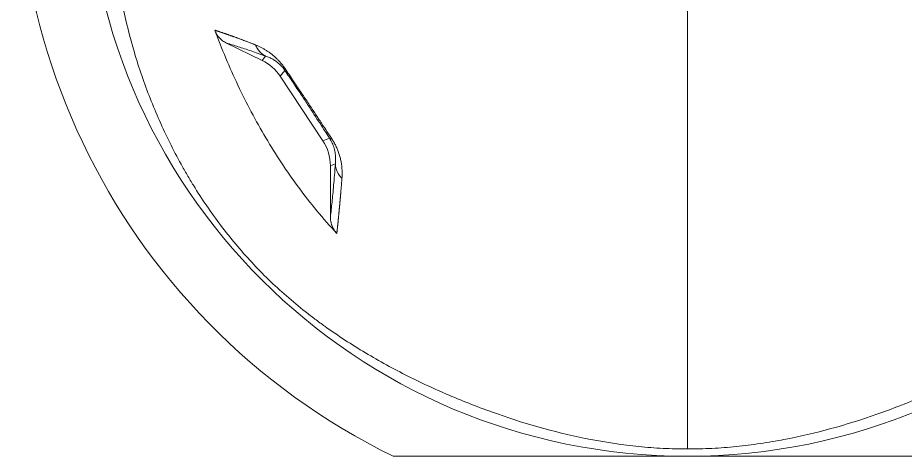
# Model space of a CAD drawing. Header units: millimetres. Extents: x 337 to 517, y 498 to 603.
# Drawn here: x 337.24 to 376.33, y 498.6 to 517.93 of the extents above; entities that cross this region are included whole.
import ezdxf

# ---------------------------------------------------------------- set-up
doc = ezdxf.new("R2010")
doc.units = ezdxf.units.MM
doc.layers.add('core', color=7, linetype='Continuous', lineweight=20)

msp = doc.modelspace()

# ---------------------------------------------------------------- linework, layer by layer
at = {"layer": 'core', "lineweight": 18}
for p, q in [((346.434, 516.812), (348.007, 516.044)), ((348.801, 515.347), (350.678, 512.507)), ((351.011, 511.4), (351.011, 509.149)), ((366.739, 498.601), (353.778, 498.601)), ((379.701, 498.601), (366.739, 498.601))]:
    msp.add_line(p, q, dxfattribs=at)
at = {"layer": 'core', "lineweight": 13}
for p, q in [((348.007, 516.044), (348.157, 516.235)), ((348.801, 515.347), (349.005, 515.606)), ((350.678, 512.507), (350.973, 512.622)), ((351.011, 511.4), (351.23, 511.485))]:
    msp.add_line(p, q, dxfattribs=at)
at = {"layer": 'core', "lineweight": 18}
for radius, start, end in [(29.5, 296.0638, 243.9362), (26.5, 90, 270), (26.5, 270, 90)]:
    msp.add_arc((366.739, 525.101), radius, start, end, dxfattribs=at)
for centre, major_axis, ratio, start_param, end_param in [((347.124, 514.237), (1.332, 1.507), 0.999346, 6.020813, 6.553039), ((349.843, 516.16), (0.834, 0.561), 0.22724, 2.816851, 3.103965), ((349, 511.399), (1.927, 0.575), 0.999332, 5.993348, 6.577093), ((351.811, 513.176), (0.844, 0.546), 0.260075, 3.179539, 3.511207), ((352.234, 511.485), (1.002, -0.076), 0.907104, 3.224605, 3.989231)]:
    msp.add_ellipse(centre, major_axis=major_axis, ratio=ratio, start_param=start_param, end_param=end_param, dxfattribs=at)
for points, knots in [([(366.739, 498.921), (366.739, 498.95), (366.739, 499.08), (366.739, 499.398), (366.739, 500.088), (366.739, 500.978), (366.739, 501.962), (366.739, 502.86), (366.739, 503.956), (366.739, 505.73), (366.739, 508.573), (366.739, 512.174), (366.739, 515.312), (366.739, 517.867), (366.739, 520.623), (366.739, 523.457), (366.739, 525.343), (366.739, 526.217)], [0, 0, 0, 0, 0.032166, 0.132872, 0.233578, 0.334285, 0.384638, 0.434991, 0.485072, 0.535153, 0.635316, 0.735478, 0.785559, 0.83564, 0.893375, 0.951111, 1, 1, 1, 1]), ([(341.858, 518.476), (342.003, 517.77), (342.176, 517.076), (342.581, 515.71), (342.812, 515.037), (343.331, 513.714), (343.619, 513.064), (344.095, 512.105), (344.261, 511.788), (344.521, 511.317), (344.61, 511.16), (344.746, 510.927), (344.792, 510.85), (344.884, 510.695), (345.304, 510.005), (345.756, 509.342), (346.611, 508.21), (347.065, 507.667), (347.787, 506.888), (348.035, 506.634), (348.545, 506.139), (348.807, 505.899), (349.345, 505.429), (349.621, 505.2), (349.974, 504.921), (350.046, 504.866), (350.188, 504.756), (350.403, 504.592), (350.62, 504.433), (351.057, 504.12), (351.353, 503.918), (351.95, 503.528), (352.252, 503.34), (353.168, 502.792), (353.792, 502.452), (355.062, 501.814), (355.708, 501.517), (356.693, 501.1), (357.024, 500.966), (357.691, 500.707), (358.027, 500.583), (359.721, 499.987), (361.093, 499.605), (363.184, 499.206), (363.887, 499.102), (364.949, 498.995), (365.305, 498.968), (366.02, 498.931), (366.379, 498.921), (366.739, 498.921)], [0, 0, 0, 0, 0.0625, 0.0625, 0.125, 0.125, 0.1875, 0.1875, 0.21875, 0.21875, 0.234375, 0.234375, 0.242188, 0.242188, 0.25, 0.3125, 0.3125, 0.375, 0.375, 0.40625, 0.40625, 0.4375, 0.4375, 0.46875, 0.46875, 0.476563, 0.476563, 0.484375, 0.5, 0.5, 0.53125, 0.53125, 0.5625, 0.5625, 0.625, 0.625, 0.6875, 0.6875, 0.71875, 0.71875, 0.75, 0.75, 0.875, 0.875, 0.9375, 0.9375, 0.96875, 0.96875, 1, 1, 1, 1]), ([(366.739, 498.921), (367.101, 498.921), (367.461, 498.931), (368.176, 498.968), (368.532, 498.995), (369.24, 499.066), (369.592, 499.11), (370.294, 499.213), (370.642, 499.272), (372.379, 499.603), (373.743, 499.983), (375.423, 500.572), (375.758, 500.696), (376.259, 500.89), (376.425, 500.955), (376.757, 501.09), (376.924, 501.158), (377.75, 501.507), (378.399, 501.805), (379.673, 502.444), (380.296, 502.784), (381.516, 503.512), (382.112, 503.899), (382.981, 504.52), (383.267, 504.734), (383.829, 505.177), (384.106, 505.405), (384.446, 505.701), (384.514, 505.761), (384.648, 505.881), (384.848, 506.062), (385.044, 506.246), (385.43, 506.62), (385.68, 506.875), (386.164, 507.397), (386.634, 507.93), (387.076, 508.486), (387.719, 509.336), (388.121, 509.924), (388.683, 510.838), (388.864, 511.148), (389.126, 511.621), (389.211, 511.779), (389.378, 512.097), (389.46, 512.256), (389.858, 513.058), (390.147, 513.71), (390.667, 515.036), (390.898, 515.71), (391.303, 517.078), (391.477, 517.772), (391.621, 518.478)], [0, 0, 0, 0, 0.03125, 0.03125, 0.0625, 0.0625, 0.09375, 0.09375, 0.125, 0.125, 0.25, 0.25, 0.28125, 0.28125, 0.296875, 0.296875, 0.3125, 0.3125, 0.375, 0.375, 0.4375, 0.4375, 0.5, 0.5, 0.53125, 0.53125, 0.5625, 0.5625, 0.570312, 0.570312, 0.578125, 0.59375, 0.59375, 0.625, 0.625, 0.65625, 0.6875, 0.6875, 0.75, 0.75, 0.78125, 0.78125, 0.796875, 0.796875, 0.8125, 0.8125, 0.875, 0.875, 0.9375, 0.9375, 1, 1, 1, 1]), ([(345.915, 517.379), (345.938, 517.317), (345.967, 517.259), (346.018, 517.175), (346.037, 517.148), (346.076, 517.096), (346.098, 517.07), (346.164, 516.998), (346.213, 516.954), (346.291, 516.895), (346.319, 516.877), (346.375, 516.842), (346.404, 516.826), (346.434, 516.812)], [0, 0, 0, 0, 0.25, 0.25, 0.375, 0.375, 0.5, 0.5, 0.75, 0.75, 0.875, 0.875, 1, 1, 1, 1]), ([(345.915, 517.379), (346.07, 516.965), (346.233, 516.555), (346.575, 515.745), (346.754, 515.344), (347.315, 514.158), (347.722, 513.387), (348.386, 512.263), (348.616, 511.893), (349.096, 511.166), (349.346, 510.808), (349.865, 510.105), (350.135, 509.759), (350.697, 509.081), (350.989, 508.749), (351.294, 508.424)], [0, 0, 0, 0, 0.125, 0.125, 0.25, 0.25, 0.5, 0.5, 0.625, 0.625, 0.75, 0.75, 0.875, 0.875, 1, 1, 1, 1]), ([(351.011, 509.149), (351.011, 509.082), (351.017, 509.016), (351.035, 508.919), (351.043, 508.886), (351.056, 508.838), (351.061, 508.823), (351.072, 508.791), (351.078, 508.775), (351.108, 508.697), (351.137, 508.638), (351.189, 508.554), (351.208, 508.527), (351.239, 508.487), (351.249, 508.474), (351.271, 508.449), (351.282, 508.436), (351.294, 508.424)], [0, 0, 0, 0, 0.25, 0.25, 0.375, 0.375, 0.4375, 0.4375, 0.5, 0.5, 0.75, 0.75, 0.875, 0.875, 0.9375, 0.9375, 1, 1, 1, 1])]:
    msp.add_open_spline(points, degree=3, knots=knots, dxfattribs=at)
at = {"layer": 'core', "lineweight": 13}
for points, knots in [([(345.915, 517.379), (345.928, 517.375), (345.953, 517.367), (345.992, 517.354), (346.03, 517.341), (346.069, 517.329), (346.107, 517.316), (346.145, 517.303), (346.183, 517.29), (346.22, 517.278), (346.258, 517.265), (346.296, 517.252), (346.333, 517.239), (346.37, 517.227), (346.407, 517.214), (346.445, 517.201), (346.482, 517.188), (346.519, 517.175), (346.555, 517.162), (346.592, 517.15), (346.629, 517.137), (346.665, 517.124), (346.701, 517.111), (346.743, 517.096), (346.79, 517.079), (346.843, 517.06), (346.895, 517.041), (346.948, 517.021), (347.002, 517.002), (347.055, 516.982), (347.109, 516.962), (347.163, 516.941), (347.217, 516.921), (347.271, 516.9), (347.326, 516.88), (347.381, 516.859), (347.436, 516.837), (347.491, 516.816), (347.547, 516.794), (347.603, 516.773), (347.659, 516.751), (347.697, 516.736), (347.716, 516.728)], [0, 0, 0, 0, 0.02548, 0.05073, 0.075747, 0.100534, 0.125089, 0.149412, 0.173504, 0.197363, 0.220991, 0.244386, 0.267549, 0.29048, 0.313178, 0.335644, 0.357877, 0.379878, 0.401645, 0.42318, 0.444482, 0.46555, 0.486386, 0.506988, 0.536475, 0.565714, 0.594705, 0.623449, 0.651945, 0.680195, 0.708198, 0.735955, 0.763466, 0.790731, 0.81775, 0.844522, 0.871049, 0.89733, 0.923365, 0.949155, 0.9747, 1, 1, 1, 1]), ([(350.973, 512.622), (350.985, 512.604), (351.018, 512.549), (351.068, 512.455), (351.118, 512.343), (351.16, 512.228), (351.193, 512.109), (351.218, 511.986), (351.235, 511.859), (351.243, 511.729), (351.241, 511.602), (351.234, 511.523), (351.23, 511.485)], [0, 0, 0, 0, 0.034363, 0.100963, 0.176312, 0.26022, 0.353833, 0.458496, 0.577243, 0.71208, 0.856992, 1, 1, 1, 1]), ([(351.519, 510.853), (351.518, 510.839), (351.516, 510.811), (351.513, 510.768), (351.509, 510.726), (351.506, 510.684), (351.503, 510.642), (351.499, 510.6), (351.496, 510.558), (351.493, 510.517), (351.489, 510.476), (351.486, 510.435), (351.483, 510.394), (351.479, 510.353), (351.476, 510.313), (351.473, 510.273), (351.469, 510.233), (351.466, 510.193), (351.462, 510.153), (351.459, 510.113), (351.456, 510.074), (351.452, 510.035), (351.449, 509.996), (351.445, 509.957), (351.442, 509.919), (351.439, 509.88), (351.435, 509.842), (351.432, 509.804), (351.428, 509.766), (351.425, 509.729), (351.422, 509.691), (351.418, 509.654), (351.415, 509.617), (351.411, 509.58), (351.408, 509.543), (351.404, 509.506), (351.401, 509.47), (351.398, 509.434), (351.394, 509.398), (351.391, 509.362), (351.387, 509.326), (351.384, 509.29), (351.38, 509.255), (351.377, 509.22), (351.373, 509.185), (351.37, 509.15), (351.367, 509.115), (351.363, 509.081), (351.36, 509.046), (351.356, 509.012), (351.353, 508.978), (351.349, 508.944), (351.346, 508.91), (351.342, 508.877), (351.339, 508.844), (351.335, 508.81), (351.332, 508.777), (351.328, 508.744), (351.325, 508.712), (351.321, 508.679), (351.318, 508.647), (351.314, 508.614), (351.311, 508.582), (351.308, 508.55), (351.304, 508.518), (351.301, 508.487), (351.297, 508.455), (351.295, 508.434), (351.294, 508.424)], [0, 0, 0, 0, 0.014654, 0.029325, 0.044012, 0.058716, 0.073435, 0.088171, 0.102922, 0.117689, 0.132471, 0.147269, 0.162083, 0.176911, 0.191755, 0.206615, 0.22149, 0.23638, 0.251286, 0.266207, 0.281143, 0.296094, 0.311061, 0.326042, 0.341039, 0.356051, 0.371078, 0.386119, 0.401176, 0.416248, 0.431334, 0.446435, 0.461551, 0.476682, 0.491827, 0.506987, 0.522161, 0.53735, 0.552554, 0.567771, 0.583004, 0.598251, 0.613513, 0.62879, 0.644081, 0.659388, 0.674709, 0.690046, 0.705397, 0.720763, 0.736145, 0.751542, 0.766954, 0.782382, 0.797824, 0.813283, 0.828756, 0.844246, 0.85975, 0.875271, 0.890807, 0.906359, 0.921926, 0.937509, 0.953108, 0.968723, 0.984354, 1, 1, 1, 1])]:
    msp.add_open_spline(points, degree=3, knots=knots, dxfattribs=at)
for points in [[(346.434, 516.812), (346.601, 516.761), (346.943, 516.655), (347.503, 516.47), (347.927, 516.32), (348.157, 516.235)], [(349.005, 515.606), (349.129, 515.422), (349.37, 515.064), (349.703, 514.563), (350.009, 514.099), (350.289, 513.672), (350.544, 513.283), (350.773, 512.931), (350.909, 512.721), (350.973, 512.622)], [(351.23, 511.485), (351.203, 511.131), (351.151, 510.504), (351.083, 509.793), (351.035, 509.353), (351.011, 509.149)]]:
    msp.add_open_spline(points, degree=3, dxfattribs=at)
msp.add_rational_spline([(347.716, 516.728), (347.801, 516.509), (347.954, 516.337), (348.157, 516.235)], [1.03195538826, 0.989348450707, 0.989348203915, 1.03195464788], degree=3, dxfattribs=at)
at = {"layer": 'core', "lineweight": 18}
for points in [[(347.716, 516.728), (347.758, 516.711), (347.841, 516.676), (347.964, 516.617), (348.084, 516.552), (348.202, 516.481), (348.316, 516.404), (348.427, 516.32), (348.535, 516.23), (348.64, 516.134), (348.743, 516.03), (348.841, 515.918), (348.932, 515.803), (348.987, 515.726), (349.012, 515.688)], [(348.157, 516.235), (348.185, 516.226), (348.241, 516.207), (348.322, 516.174), (348.401, 516.137), (348.479, 516.096), (348.553, 516.05), (348.626, 516), (348.697, 515.946), (348.765, 515.886), (348.832, 515.822), (348.895, 515.752), (348.954, 515.679), (348.989, 515.63), (349.005, 515.606)], [(349.012, 515.688), (349.142, 515.496), (349.394, 515.123), (349.743, 514.603), (350.064, 514.12), (350.358, 513.677), (350.625, 513.273), (350.865, 512.908), (351.008, 512.69), (351.075, 512.588)], [(351.075, 512.588), (351.106, 512.541), (351.166, 512.443), (351.251, 512.282), (351.326, 512.115), (351.389, 511.945), (351.44, 511.771), (351.481, 511.593), (351.51, 511.408), (351.527, 511.215), (351.53, 511.026), (351.524, 510.91), (351.519, 510.853)]]:
    msp.add_open_spline(points, degree=3, dxfattribs=at)

doc.saveas('drawing.dxf')
